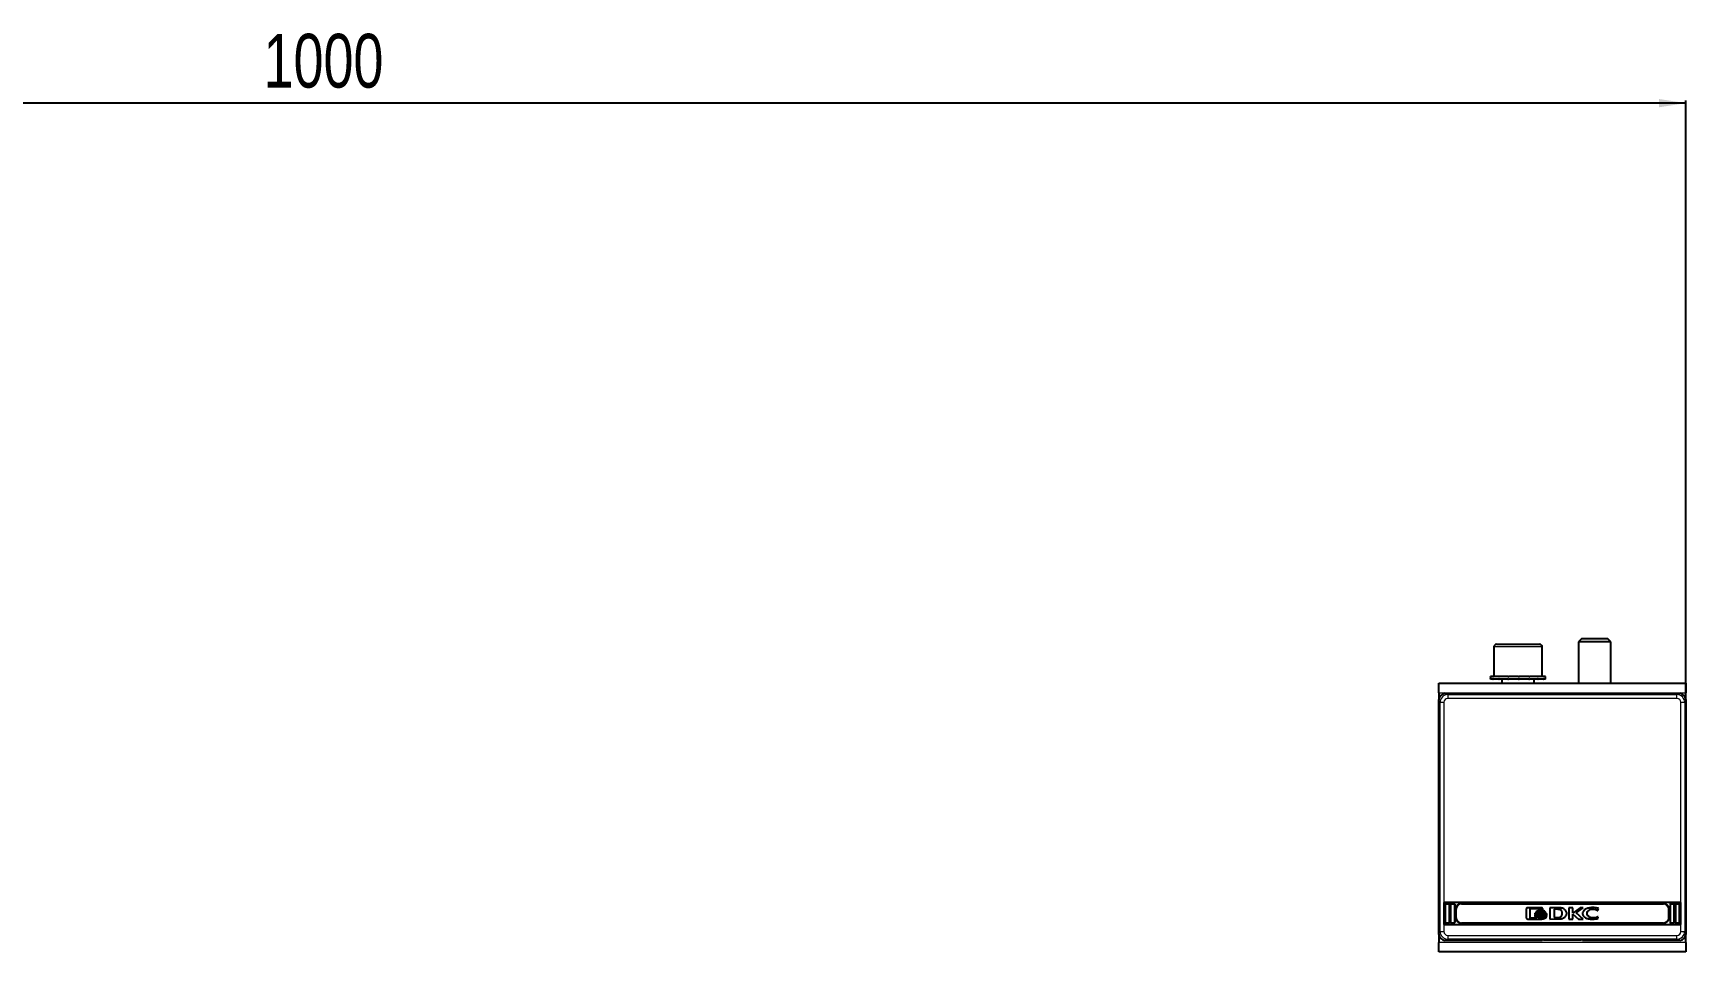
# Model space of a CAD drawing. Header units: millimetres. Extents: x -99 to 4861, y -1571 to 657.
# Drawn here: x 520 to 1136, y 166 to 508 of the extents above; entities that cross this region are included whole.
import ezdxf

# ---------------------------------------------------------------- set-up
doc = ezdxf.new("R2010")
doc.units = ezdxf.units.MM
doc.layers.add('FORMAT', color=7, linetype='Continuous')
doc.styles.add('SLDTEXTSTYLE0', font='TXT', dxfattribs={"width": 0.75})
doc.dimstyles.new('SLDDIMSTYLE0', dxfattribs={"dimtxt": 20, "dimasz": 10, "dimexe": 0, "dimexo": 0.0625, "dimgap": 5, "dimtad": 2, "dimdec": 1, "dimrnd": 1e-09, "dimzin": 12, "dimdsep": 46, "dimtxsty": 'SLDTEXTSTYLE0', "dimsah": 1, "dimcen": 0.09, "dimadec": 0, "dimazin": 3, "dimtfac": 1, "dimtofl": 0, "dimtmove": 0, "dimatfit": 3, "dimfxl": 0, "dimfrac": 2, "dimtolj": 1, "dimtzin": 12, "dimarcsym": 0})

# ---------------------------------------------------------------- blocks, each defined once
blk = doc.blocks.new('_D_3')
at = {"layer": 'FORMAT'}
for p, q in [((135.65, 260.44), (135.65, 483.37)), ((1135.65, 482.37), (135.65, 482.37)), ((1135.65, 260.44), (1135.65, 483.37))]:
    blk.add_line(p, q, dxfattribs=at)
for points in [[(135.65, 482.37), (145.65, 480.83), (145.65, 483.9)], [(1135.65, 482.37), (1125.65, 483.9), (1125.65, 480.83)]]:
    blk.add_solid(points, dxfattribs=at)
at = {"layer": 'FORMAT', "insert": (606.09, 508.15), "char_height": 20, "attachment_point": 1, "style": 'SLDTEXTSTYLE0'}
blk.add_mtext('1000', dxfattribs=at)

msp = doc.modelspace()

# ---------------------------------------------------------------- linework, layer by layer
at = {"color": 7, "linetype": 'Continuous', "lineweight": 25}
for p, q in [((1064.15, 279.95), (1064.15, 268.95)), ((1065.15, 280.95), (1073.59, 280.95)), ((1073.59, 280.95), (1081.15, 280.95)), ((1082.15, 268.95), (1082.15, 279.95)), ((1096.72, 282.95), (1095.65, 281.88)), ((1095.65, 281.88), (1095.65, 266.45)), ((1107.65, 281.88), (1095.65, 281.88)), ((1106.57, 282.95), (1096.72, 282.95)), ((1107.65, 281.88), (1106.57, 282.95)), ((1107.65, 266.45), (1107.65, 281.88)), ((1043.65, 262.95), (1043.65, 266.45)), ((1043.65, 266.45), (1135.65, 266.45)), ((1062.9, 268.95), (1062.9, 267.95)), ((1062.9, 268.95), (1062.9, 268.7)), ((1063.72, 268.95), (1062.9, 268.95)), ((1062.9, 268.95), (1062.9, 268.95)), ((1062.9, 267.95), (1062.9, 268.2)), ((1063.72, 267.95), (1062.9, 267.95)), ((1062.9, 267.95), (1062.9, 267.95)), ((1063.72, 268.95), (1063.82, 268.95)), ((1063.72, 267.95), (1063.82, 267.95)), ((1063.82, 268.95), (1063.82, 268.7)), ((1065.97, 268.95), (1063.82, 268.95)), ((1063.82, 267.95), (1063.82, 268.2)), ((1065.97, 267.95), (1063.82, 267.95)), ((1065.97, 268.95), (1066.15, 268.95)), ((1065.97, 267.95), (1066.15, 267.95)), ((1066.15, 268.95), (1066.15, 268.7)), ((1069.32, 268.95), (1066.15, 268.95)), ((1066.15, 267.95), (1066.15, 268.2)), ((1069.32, 267.95), (1066.15, 267.95)), ((1067.15, 267.95), (1067.15, 266.45)), ((1069.32, 268.95), (1069.55, 268.95)), ((1069.32, 267.95), (1069.55, 267.95)), ((1069.55, 268.95), (1069.55, 268.7)), ((1073.25, 268.95), (1069.55, 268.95)), ((1069.55, 267.95), (1069.55, 268.2)), ((1073.25, 267.95), (1069.55, 267.95)), ((1073.25, 268.95), (1073.33, 268.95)), ((1073.25, 267.95), (1073.41, 267.95)), ((1073.41, 267.95), (1073.5, 267.95)), ((1073.45, 268.95), (1073.5, 268.95)), ((1073.5, 268.95), (1073.5, 268.7)), ((1077.16, 268.95), (1073.5, 268.95)), ((1073.5, 267.95), (1073.5, 268.2)), ((1077.16, 267.95), (1073.5, 267.95)), ((1077.16, 268.95), (1077.39, 268.95)), ((1077.16, 267.95), (1077.39, 267.95)), ((1077.39, 268.95), (1077.39, 268.7)), ((1080.47, 268.95), (1077.39, 268.95)), ((1077.39, 267.95), (1077.39, 268.2)), ((1080.47, 267.95), (1077.39, 267.95)), ((1079.15, 266.45), (1079.15, 267.95)), ((1080.47, 268.95), (1080.64, 268.95)), ((1080.47, 267.95), (1080.64, 267.95)), ((1080.64, 268.95), (1080.64, 268.7)), ((1082.65, 268.95), (1080.64, 268.95)), ((1080.64, 267.95), (1080.64, 268.2)), ((1082.65, 267.95), (1080.64, 267.95)), ((1082.65, 268.95), (1082.75, 268.95)), ((1082.65, 267.95), (1082.75, 267.95)), ((1082.75, 268.95), (1082.75, 268.7)), ((1083.4, 268.95), (1082.75, 268.95)), ((1082.75, 267.95), (1082.75, 268.2)), ((1083.4, 267.95), (1082.75, 267.95)), ((1083.4, 267.95), (1083.4, 268.95)), ((1135.65, 266.45), (1135.65, 262.95)), ((1043.65, 262.95), (1043.65, 260.43)), ((1043.65, 259.81), (1043.65, 260.43)), ((1043.65, 173.6), (1043.65, 259.81)), ((1045.92, 262.7), (1046.55, 262.7)), ((1046.55, 262.7), (1082.15, 262.7)), ((1082.15, 262.7), (1082.15, 262.57)), ((1082.65, 262.44), (1096.65, 262.44)), ((1097.15, 262.57), (1097.15, 262.7)), ((1097.15, 262.7), (1132.75, 262.7)), ((1132.75, 262.7), (1133.37, 262.7)), ((1135.65, 260.43), (1135.65, 262.95)), ((1135.65, 260.43), (1135.65, 259.81)), ((1135.65, 259.81), (1135.65, 173.6)), ((1133.75, 184.91), (1045.55, 184.91)), ((1045.55, 184.91), (1045.55, 176.7)), ((1133.75, 176.7), (1133.75, 184.91)), ((1046.05, 177.4), (1046.05, 184.21)), ((1046.25, 184.41), (1047.35, 184.41)), ((1047.55, 184.21), (1047.55, 177.4)), ((1048.05, 177.4), (1048.05, 184.21)), ((1048.25, 184.41), (1049.35, 184.41)), ((1049.55, 184.21), (1049.55, 177.4)), ((1050.05, 179.2), (1050.05, 182.41)), ((1052.05, 184.41), (1127.25, 184.41)), ((1076.22, 182.47), (1076.22, 179.14)), ((1081.9, 182.91), (1076.65, 182.91)), ((1076.65, 178.7), (1081.9, 178.7)), ((1077.63, 182.57), (1081.81, 182.57)), ((1077.63, 179.04), (1077.63, 182.57)), ((1080.09, 179.03), (1077.63, 179.04)), ((1079.37, 180.89), (1079.37, 180.44)), ((1079.37, 180.18), (1079.37, 179.71)), ((1081.81, 182.57), (1081.81, 182.19)), ((1081.81, 182.19), (1082.33, 182.19)), ((1082.33, 182.19), (1082.33, 182.47)), ((1083.82, 180.34), (1083.82, 180.79)), ((1083.82, 179.61), (1083.82, 180.07)), ((1087.79, 182.92), (1084.97, 182.91)), ((1084.97, 182.91), (1084.97, 178.7)), ((1084.97, 178.7), (1087.65, 178.72)), ((1087.59, 182.34), (1086.55, 182.32)), ((1086.55, 182.32), (1086.55, 179.22)), ((1086.55, 179.22), (1087.5, 179.24)), ((1087.65, 178.72), (1087.66, 178.72)), ((1087.66, 178.72), (1087.68, 178.72)), ((1092.07, 182.91), (1092.07, 178.7)), ((1093.56, 182.91), (1092.07, 182.91)), ((1092.07, 178.7), (1093.58, 178.7)), ((1093.56, 180.93), (1093.56, 182.91)), ((1096.23, 182.91), (1093.56, 180.93)), ((1093.58, 180.47), (1095.59, 178.7)), ((1093.58, 178.7), (1093.58, 180.47)), ((1094.82, 181.04), (1097.36, 182.91)), ((1097.42, 178.7), (1094.82, 181.04)), ((1095.59, 178.7), (1097.42, 178.7)), ((1097.36, 182.91), (1096.23, 182.91)), ((1102.63, 181.88), (1102.82, 181.88)), ((1102.81, 178.94), (1103, 179.48)), ((1102.82, 181.88), (1103.07, 182.61)), ((1103, 179.48), (1102.84, 179.48)), ((1129.25, 179.2), (1129.25, 182.41)), ((1129.75, 184.21), (1129.75, 177.4)), ((1129.95, 184.41), (1131.05, 184.41)), ((1131.25, 177.4), (1131.25, 184.21)), ((1131.75, 184.21), (1131.75, 177.4)), ((1131.95, 184.41), (1133.05, 184.41)), ((1133.25, 177.4), (1133.25, 184.21)), ((1043.65, 172.98), (1043.65, 173.6)), ((1043.65, 172.98), (1043.65, 169.95)), ((1045.55, 176.7), (1133.75, 176.7)), ((1047.35, 177.2), (1046.25, 177.2)), ((1049.35, 177.2), (1048.25, 177.2)), ((1127.25, 177.2), (1052.05, 177.2)), ((1131.05, 177.2), (1129.95, 177.2)), ((1133.05, 177.2), (1131.95, 177.2)), ((1135.65, 173.6), (1135.65, 172.98)), ((1135.65, 169.95), (1135.65, 172.98)), ((1043.65, 166.45), (1043.65, 169.95)), ((1135.65, 166.45), (1043.65, 166.45)), ((1046.55, 170.7), (1045.92, 170.7)), ((1082.15, 170.7), (1046.55, 170.7)), ((1082.15, 170.7), (1082.15, 170.84)), ((1082.65, 170.97), (1096.65, 170.97)), ((1097.15, 170.84), (1097.15, 170.7)), ((1132.75, 170.7), (1097.15, 170.7)), ((1133.37, 170.7), (1132.75, 170.7)), ((1135.65, 169.95), (1135.65, 166.45))]:
    msp.add_line(p, q, dxfattribs=at)
at = {"color": 8, "linetype": 'Continuous', "lineweight": 18}
for p, q in [((1073.64, 279.95), (1064.15, 279.95)), ((1082.15, 279.95), (1073.64, 279.95)), ((1043.65, 262.95), (1135.65, 262.95)), ((1044.1, 259.35), (1043.65, 259.81)), ((1045.55, 259.35), (1044.1, 259.35)), ((1044.1, 174.06), (1044.1, 259.35)), ((1045.55, 259.35), (1045.55, 184.91)), ((1046.55, 262.7), (1047, 262.25)), ((1047, 262.25), (1047, 260.8)), ((1047, 262.25), (1132.3, 262.25)), ((1132.3, 260.8), (1047, 260.8)), ((1132.3, 262.25), (1132.75, 262.7)), ((1132.3, 260.8), (1132.3, 262.25)), ((1133.75, 184.91), (1133.75, 259.35)), ((1135.2, 259.35), (1133.75, 259.35)), ((1135.65, 259.81), (1135.2, 259.35)), ((1135.2, 259.35), (1135.2, 174.06)), ((1046.05, 177.4), (1046.05, 184.21)), ((1046.05, 184.21), (1046.15, 184.21)), ((1046.05, 184.21), (1046.05, 184.21)), ((1046.15, 184.21), (1046.15, 177.4)), ((1046.25, 184.31), (1046.25, 184.41)), ((1046.25, 184.41), (1047.35, 184.41)), ((1046.25, 184.41), (1046.25, 184.41)), ((1047.35, 184.31), (1046.25, 184.31)), ((1047.35, 184.31), (1047.35, 184.41)), ((1047.35, 184.41), (1047.35, 184.41)), ((1047.45, 177.4), (1047.45, 184.21)), ((1047.45, 184.21), (1047.55, 184.21)), ((1047.55, 184.21), (1047.55, 177.4)), ((1047.55, 184.21), (1047.55, 184.21)), ((1048.05, 177.4), (1048.05, 184.21)), ((1048.05, 184.21), (1048.15, 184.21)), ((1048.05, 184.21), (1048.05, 184.21)), ((1048.15, 184.21), (1048.15, 177.4)), ((1048.25, 184.31), (1048.25, 184.41)), ((1048.25, 184.41), (1049.35, 184.41)), ((1048.25, 184.41), (1048.25, 184.41)), ((1049.35, 184.31), (1048.25, 184.31)), ((1049.35, 184.31), (1049.35, 184.41)), ((1049.35, 184.41), (1049.35, 184.41)), ((1049.45, 177.4), (1049.45, 184.21)), ((1049.45, 184.21), (1049.55, 184.21)), ((1049.55, 184.21), (1049.55, 177.4)), ((1049.55, 184.21), (1049.55, 184.21)), ((1050.05, 179.2), (1050.05, 182.41)), ((1050.15, 182.41), (1050.05, 182.41)), ((1050.05, 182.41), (1050.05, 182.41)), ((1050.15, 179.2), (1050.05, 179.2)), ((1050.05, 179.2), (1050.05, 179.2)), ((1050.15, 182.41), (1050.15, 179.2)), ((1052.05, 184.41), (1127.25, 184.41)), ((1052.05, 184.31), (1052.05, 184.41)), ((1052.05, 184.41), (1052.05, 184.41)), ((1127.25, 184.31), (1052.05, 184.31)), ((1127.25, 184.41), (1127.25, 184.31)), ((1127.25, 184.41), (1127.25, 184.41)), ((1129.14, 179.2), (1129.14, 182.41)), ((1129.24, 182.41), (1129.14, 182.41)), ((1129.24, 179.2), (1129.14, 179.2)), ((1129.24, 182.41), (1129.24, 179.2)), ((1129.25, 182.41), (1129.24, 182.41)), ((1129.24, 179.2), (1129.25, 179.2)), ((1129.75, 184.21), (1129.85, 184.21)), ((1129.75, 177.4), (1129.75, 184.21)), ((1129.75, 184.21), (1129.75, 184.21)), ((1129.85, 184.21), (1129.85, 177.4)), ((1129.95, 184.41), (1129.95, 184.31)), ((1129.95, 184.41), (1131.05, 184.41)), ((1129.95, 184.41), (1129.95, 184.41)), ((1131.05, 184.31), (1129.95, 184.31)), ((1131.05, 184.41), (1131.05, 184.31)), ((1131.05, 184.41), (1131.05, 184.41)), ((1131.14, 177.4), (1131.14, 184.21)), ((1131.14, 184.21), (1131.24, 184.21)), ((1131.24, 184.21), (1131.24, 177.4)), ((1131.25, 184.21), (1131.24, 184.21)), ((1131.75, 177.4), (1131.75, 184.21)), ((1131.85, 184.21), (1131.75, 184.21)), ((1131.75, 184.21), (1131.75, 184.21)), ((1131.85, 184.21), (1131.85, 177.4)), ((1131.95, 184.31), (1131.95, 184.41)), ((1131.95, 184.41), (1133.05, 184.41)), ((1131.95, 184.41), (1131.95, 184.41)), ((1133.05, 184.31), (1131.95, 184.31)), ((1133.05, 184.31), (1133.05, 184.41)), ((1133.05, 184.41), (1133.05, 184.41)), ((1133.14, 177.4), (1133.14, 184.21)), ((1133.24, 184.21), (1133.14, 184.21)), ((1133.24, 184.21), (1133.24, 177.4)), ((1133.25, 184.21), (1133.24, 184.21)), ((1043.65, 173.6), (1044.1, 174.06)), ((1044.1, 174.06), (1045.55, 174.06)), ((1045.55, 176.7), (1045.55, 174.06)), ((1046.05, 177.4), (1046.15, 177.4)), ((1046.05, 177.4), (1046.05, 177.4)), ((1046.25, 177.3), (1047.35, 177.3)), ((1046.25, 177.2), (1046.25, 177.3)), ((1047.35, 177.2), (1046.25, 177.2)), ((1046.25, 177.2), (1046.25, 177.2)), ((1047, 172.61), (1132.3, 172.61)), ((1047, 172.61), (1047, 171.16)), ((1047.35, 177.2), (1047.35, 177.3)), ((1047.35, 177.2), (1047.35, 177.2)), ((1047.45, 177.4), (1047.55, 177.4)), ((1047.55, 177.4), (1047.55, 177.4)), ((1048.05, 177.4), (1048.15, 177.4)), ((1048.05, 177.4), (1048.05, 177.4)), ((1048.25, 177.3), (1049.35, 177.3)), ((1048.25, 177.2), (1048.25, 177.3)), ((1049.35, 177.2), (1048.25, 177.2)), ((1048.25, 177.2), (1048.25, 177.2)), ((1049.35, 177.2), (1049.35, 177.3)), ((1049.35, 177.2), (1049.35, 177.2)), ((1049.45, 177.4), (1049.55, 177.4)), ((1049.55, 177.4), (1049.55, 177.4)), ((1052.05, 177.3), (1127.25, 177.3)), ((1052.05, 177.3), (1052.05, 177.2)), ((1127.25, 177.2), (1052.05, 177.2)), ((1052.05, 177.2), (1052.05, 177.2)), ((1127.25, 177.2), (1127.25, 177.3)), ((1127.25, 177.2), (1127.25, 177.2)), ((1129.75, 177.4), (1129.85, 177.4)), ((1129.75, 177.4), (1129.75, 177.4)), ((1129.95, 177.3), (1131.05, 177.3)), ((1129.95, 177.3), (1129.95, 177.2)), ((1131.05, 177.2), (1129.95, 177.2)), ((1129.95, 177.2), (1129.95, 177.2)), ((1131.05, 177.3), (1131.05, 177.2)), ((1131.05, 177.2), (1131.05, 177.2)), ((1131.14, 177.4), (1131.24, 177.4)), ((1131.24, 177.4), (1131.25, 177.4)), ((1131.85, 177.4), (1131.75, 177.4)), ((1131.75, 177.4), (1131.75, 177.4)), ((1131.95, 177.2), (1131.95, 177.3)), ((1131.95, 177.3), (1133.05, 177.3)), ((1133.05, 177.2), (1131.95, 177.2)), ((1131.95, 177.2), (1131.95, 177.2)), ((1132.3, 171.16), (1132.3, 172.61)), ((1133.05, 177.2), (1133.05, 177.3)), ((1133.05, 177.2), (1133.05, 177.2)), ((1133.24, 177.4), (1133.14, 177.4)), ((1133.24, 177.4), (1133.25, 177.4)), ((1133.75, 174.06), (1133.75, 176.7)), ((1133.75, 174.06), (1135.2, 174.06)), ((1135.2, 174.06), (1135.65, 173.6)), ((1135.65, 169.95), (1043.65, 169.95)), ((1047, 171.16), (1046.55, 170.7)), ((1132.3, 171.16), (1047, 171.16)), ((1132.75, 170.7), (1132.3, 171.16))]:
    msp.add_line(p, q, dxfattribs=at)
at = {"color": 7, "linetype": 'Continuous', "lineweight": 25}
for centre, radius, start, end in [((1065.15, 279.95), 1, 90, 180), ((1081.15, 279.95), 1, 0, 90), ((1046.25, 184.21), 0.2, 90, 180), ((1047.35, 184.21), 0.2, 360, 90), ((1048.25, 184.21), 0.2, 90, 180), ((1049.35, 184.21), 0.2, 360, 90), ((1052.05, 182.41), 2, 90, 180), ((1052.05, 179.2), 2, 180, 270), ((1127.25, 182.41), 2, 0, 90), ((1127.25, 179.2), 2, 270, 0), ((1129.95, 184.21), 0.2, 90, 180), ((1131.05, 184.21), 0.2, 360, 90), ((1131.95, 184.21), 0.2, 90, 180), ((1133.05, 184.21), 0.2, 0, 90), ((1046.25, 177.4), 0.2, 180, 270), ((1047.35, 177.4), 0.2, 270, 360), ((1048.25, 177.4), 0.2, 180, 270), ((1049.35, 177.4), 0.2, 270, 360), ((1129.95, 177.4), 0.2, 180, 270), ((1131.05, 177.4), 0.2, 270, 0), ((1131.95, 177.4), 0.2, 180, 270), ((1133.05, 177.4), 0.2, 270, 0)]:
    msp.add_arc(centre, radius, start, end, dxfattribs=at)
at = {"color": 8, "linetype": 'Continuous', "lineweight": 18}
for centre, radius, start, end in [((1046.25, 184.21), 0.198, 90, 180), ((1046.25, 184.21), 0.0982, 90, 180), ((1047.35, 184.21), 0.198, 360, 90), ((1047.35, 184.21), 0.0982, 360, 90), ((1048.25, 184.21), 0.198, 90, 180), ((1048.25, 184.21), 0.0982, 90, 180), ((1049.35, 184.21), 0.198, 360, 90), ((1049.35, 184.21), 0.0982, 360, 90), ((1052.05, 182.41), 2, 90, 180), ((1052.05, 179.2), 2, 180, 270), ((1052.05, 182.41), 1.9, 90, 180), ((1052.05, 179.2), 1.9, 180, 270), ((1127.25, 182.41), 2, 0, 90), ((1127.25, 182.41), 1.9, 0, 90), ((1127.25, 179.2), 1.9, 270, 0), ((1127.25, 179.2), 2, 270, 0), ((1129.95, 184.21), 0.198, 90, 180), ((1129.95, 184.21), 0.0982, 90, 180), ((1131.05, 184.21), 0.198, 360, 90), ((1131.05, 184.21), 0.0982, 0, 90), ((1131.95, 184.21), 0.198, 90, 180), ((1131.95, 184.21), 0.0982, 90, 180), ((1133.05, 184.21), 0.198, 0, 90), ((1133.05, 184.21), 0.0982, 0, 90), ((1046.25, 177.4), 0.198, 180, 270), ((1046.25, 177.4), 0.0982, 180, 270), ((1047.35, 177.4), 0.0982, 270, 360), ((1047.35, 177.4), 0.198, 270, 360), ((1048.25, 177.4), 0.198, 180, 270), ((1048.25, 177.4), 0.0982, 180, 270), ((1049.35, 177.4), 0.0982, 270, 360), ((1049.35, 177.4), 0.198, 270, 360), ((1129.95, 177.4), 0.198, 180, 270), ((1129.95, 177.4), 0.0982, 180, 270), ((1131.05, 177.4), 0.0982, 270, 0), ((1131.05, 177.4), 0.198, 270, 0), ((1131.95, 177.4), 0.198, 180, 270), ((1131.95, 177.4), 0.0982, 180, 270), ((1133.05, 177.4), 0.0982, 270, 0), ((1133.05, 177.4), 0.198, 270, 0)]:
    msp.add_arc(centre, radius, start, end, dxfattribs=at)
at = {"color": 7, "linetype": 'Continuous', "lineweight": 25}
for centre, major_axis, ratio, start_param, end_param in [((1046.7, 259.65), (2.27, -2.27), 0.935113, 2.575748, 3.707437), ((1082.65, 262.57), (0.5, 0), 0.267949, 3.141593, 4.712389), ((1096.65, 262.57), (0.5, 0), 0.267949, 4.712389, 6.283185), ((1132.6, 259.65), (-2.27, -2.27), 0.935113, 2.575748, 3.707437), ((1046.7, 173.76), (2.27, 2.27), 0.935113, 2.575748, 3.707437), ((1132.6, 173.76), (-2.27, 2.27), 0.935113, 2.575748, 3.707437), ((1082.65, 170.84), (0.5, 0), 0.267949, 1.570796, 3.141593), ((1096.65, 170.84), (0.5, 0), 0.267949, 0, 1.570796)]:
    msp.add_ellipse(centre, major_axis=major_axis, ratio=ratio, start_param=start_param, end_param=end_param, dxfattribs=at)
at = {"color": 8, "linetype": 'Continuous', "lineweight": 18}
for centre, major_axis, ratio, start_param, end_param in [((1047.1, 259.25), (2.13, -2.13), 0.997754, 2.389713, 3.893472), ((1047.1, 259.25), (1.13, -1.13), 0.935113, 2.389713, 3.893472), ((1132.19, 259.25), (2.13, 2.13), 0.997754, 5.531306, 7.035065), ((1132.19, 259.25), (-1.13, -1.13), 0.935113, 2.389713, 3.893472), ((1047.1, 174.16), (2.13, 2.13), 0.997754, 2.389713, 3.893472), ((1047.1, 174.16), (1.13, 1.13), 0.935113, 2.389713, 3.893472), ((1132.19, 174.16), (-1.13, 1.13), 0.935113, 2.389713, 3.893472), ((1132.19, 174.16), (-2.13, 2.13), 0.997754, 2.389713, 3.893472)]:
    msp.add_ellipse(centre, major_axis=major_axis, ratio=ratio, start_param=start_param, end_param=end_param, dxfattribs=at)
at = {"color": 7, "linetype": 'Continuous', "lineweight": 25}
for points, knots in [([(1062.9, 268.7), (1062.9, 268.75), (1062.9, 268.81), (1062.9, 268.89), (1062.9, 268.93), (1062.9, 268.95)], [0, 0, 0, 0, 0.499981, 0.749988, 1, 1, 1, 1]), ([(1062.9, 267.95), (1062.9, 267.98), (1062.9, 268.02), (1062.9, 268.1), (1062.9, 268.16), (1062.9, 268.2)], [0, 0, 0, 0, 0.2501401, 0.5002802, 1, 1, 1, 1]), ([(1063.82, 268.7), (1063.8, 268.75), (1063.77, 268.81), (1063.74, 268.89), (1063.72, 268.93), (1063.72, 268.95)], [0, 0, 0, 0, 0.499981, 0.749988, 1, 1, 1, 1]), ([(1063.72, 267.95), (1063.72, 267.98), (1063.74, 268.02), (1063.77, 268.1), (1063.8, 268.16), (1063.82, 268.2)], [0, 0, 0, 0, 0.25014, 0.50028, 1, 1, 1, 1]), ([(1066.15, 268.7), (1066.12, 268.75), (1066.07, 268.81), (1066.01, 268.89), (1065.98, 268.93), (1065.97, 268.95)], [0, 0, 0, 0, 0.499981, 0.749988, 1, 1, 1, 1]), ([(1065.97, 267.95), (1065.98, 267.98), (1066.01, 268.02), (1066.07, 268.1), (1066.12, 268.16), (1066.15, 268.2)], [0, 0, 0, 0, 0.25014, 0.50028, 1, 1, 1, 1]), ([(1069.55, 268.7), (1069.51, 268.75), (1069.45, 268.81), (1069.37, 268.89), (1069.34, 268.93), (1069.32, 268.95)], [0, 0, 0, 0, 0.499981, 0.749988, 1, 1, 1, 1]), ([(1069.32, 267.95), (1069.34, 267.98), (1069.37, 268.02), (1069.45, 268.1), (1069.51, 268.16), (1069.55, 268.2)], [0, 0, 0, 0, 0.25014, 0.50028, 1, 1, 1, 1]), ([(1073.5, 268.7), (1073.45, 268.75), (1073.39, 268.81), (1073.31, 268.89), (1073.27, 268.93), (1073.25, 268.95)], [0, 0, 0, 0, 0.499981, 0.749988, 1, 1, 1, 1]), ([(1073.25, 267.95), (1073.27, 267.98), (1073.31, 268.02), (1073.39, 268.1), (1073.45, 268.16), (1073.5, 268.2)], [0, 0, 0, 0, 0.25014, 0.50028, 1, 1, 1, 1]), ([(1073.5, 268.7), (1073.48, 268.78), (1073.45, 268.91), (1073.42, 268.94), (1073.41, 268.95)], [0, 0, 0, 0, 0.5617942, 1, 1, 1, 1]), ([(1073.5, 268.2), (1073.48, 268.13), (1073.45, 268), (1073.42, 267.97), (1073.41, 267.95)], [0, 0, 0, 0, 0.561794, 1, 1, 1, 1]), ([(1077.39, 268.7), (1077.35, 268.75), (1077.3, 268.81), (1077.22, 268.89), (1077.18, 268.93), (1077.16, 268.95)], [0, 0, 0, 0, 0.4999808, 0.7499881, 1, 1, 1, 1]), ([(1077.16, 267.95), (1077.18, 267.98), (1077.22, 268.02), (1077.3, 268.1), (1077.35, 268.16), (1077.39, 268.2)], [0, 0, 0, 0, 0.25014, 0.50028, 1, 1, 1, 1]), ([(1080.64, 268.7), (1080.61, 268.75), (1080.57, 268.81), (1080.51, 268.89), (1080.48, 268.93), (1080.47, 268.95)], [0, 0, 0, 0, 0.499981, 0.749988, 1, 1, 1, 1]), ([(1080.47, 267.95), (1080.48, 267.98), (1080.51, 268.02), (1080.57, 268.1), (1080.61, 268.16), (1080.64, 268.2)], [0, 0, 0, 0, 0.25014, 0.50028, 1, 1, 1, 1]), ([(1082.75, 268.7), (1082.73, 268.75), (1082.71, 268.81), (1082.68, 268.89), (1082.66, 268.93), (1082.65, 268.95)], [0, 0, 0, 0, 0.499981, 0.749988, 1, 1, 1, 1]), ([(1082.65, 267.95), (1082.66, 267.98), (1082.68, 268.02), (1082.71, 268.1), (1082.73, 268.16), (1082.75, 268.2)], [0, 0, 0, 0, 0.25014, 0.50028, 1, 1, 1, 1]), ([(1076.65, 182.91), (1076.59, 182.9), (1076.46, 182.88), (1076.32, 182.76), (1076.24, 182.62), (1076.23, 182.52), (1076.22, 182.47)], [0, 0, 0, 0, 0.281303, 0.555629, 0.773878, 1, 1, 1, 1]), ([(1076.22, 179.14), (1076.23, 179.08), (1076.24, 178.95), (1076.36, 178.81), (1076.5, 178.72), (1076.6, 178.71), (1076.65, 178.7)], [0, 0, 0, 0, 0.285197, 0.560428, 0.777044, 1, 1, 1, 1]), ([(1081.62, 179.89), (1081.32, 179.91), (1080.77, 179.94), (1080.09, 180.18), (1079.6, 180.49), (1079.44, 180.76), (1079.37, 180.89)], [0, 0, 0, 0, 0.341641, 0.638783, 0.834973, 1, 1, 1, 1]), ([(1079.37, 180.44), (1079.43, 180.33), (1079.55, 180.1), (1079.89, 179.85), (1080.56, 179.52), (1081.17, 179.48), (1081.62, 179.44)], [0, 0, 0, 0, 0.13872, 0.298957, 0.48357, 1, 1, 1, 1]), ([(1081.62, 179.18), (1081.32, 179.19), (1080.77, 179.22), (1080.09, 179.47), (1079.6, 179.78), (1079.44, 180.05), (1079.37, 180.18)], [0, 0, 0, 0, 0.3417096, 0.6388757, 0.8350381, 1, 1, 1, 1]), ([(1079.37, 179.71), (1079.41, 179.63), (1079.48, 179.48), (1079.73, 179.23), (1079.95, 179.11), (1080.09, 179.03)], [0, 0, 0, 0, 0.244932, 0.514807, 1, 1, 1, 1]), ([(1081.62, 181.95), (1081.37, 181.94), (1080.9, 181.91), (1080.32, 181.68), (1079.9, 181.39), (1079.75, 181.14), (1079.68, 181.02)], [0, 0, 0, 0, 0.32886, 0.621368, 0.822445, 1, 1, 1, 1]), ([(1079.68, 181.02), (1079.7, 180.99), (1079.72, 180.93), (1079.76, 180.87), (1079.77, 180.85)], [0, 0, 0, 0, 0.556647, 1, 1, 1, 1]), ([(1079.77, 180.85), (1079.88, 180.97), (1080.12, 181.23), (1080.75, 181.53), (1081.28, 181.58), (1081.62, 181.61)], [0, 0, 0, 0, 0.235625, 0.507433, 1, 1, 1, 1]), ([(1081.62, 181.41), (1081.22, 181.37), (1080.69, 181.32), (1080.12, 181.01), (1079.94, 180.83), (1079.85, 180.75)], [0, 0, 0, 0, 0.6070991, 0.8137809, 1, 1, 1, 1]), ([(1079.85, 180.75), (1079.88, 180.71), (1079.94, 180.65), (1080, 180.6), (1080.03, 180.58)], [0, 0, 0, 0, 0.548878, 1, 1, 1, 1]), ([(1080.03, 180.58), (1080.29, 180.73), (1080.78, 181.02), (1081.35, 181.05), (1081.62, 181.07)], [0, 0, 0, 0, 0.521089, 1, 1, 1, 1]), ([(1081.62, 180.85), (1081.32, 180.83), (1080.82, 180.8), (1080.38, 180.57), (1080.2, 180.48)], [0, 0, 0, 0, 0.591571, 1, 1, 1, 1]), ([(1080.2, 180.48), (1080.26, 180.45), (1080.38, 180.39), (1080.51, 180.34), (1080.57, 180.32)], [0, 0, 0, 0, 0.5418477, 1, 1, 1, 1]), ([(1080.57, 180.32), (1080.75, 180.38), (1081.1, 180.49), (1081.45, 180.5), (1081.62, 180.51)], [0, 0, 0, 0, 0.540329, 1, 1, 1, 1]), ([(1083.57, 180.99), (1083.52, 181.09), (1083.41, 181.3), (1083.11, 181.55), (1082.54, 181.87), (1082.01, 181.92), (1081.62, 181.95)], [0, 0, 0, 0, 0.149079, 0.314363, 0.498773, 1, 1, 1, 1]), ([(1081.62, 181.61), (1081.84, 181.6), (1082.27, 181.57), (1082.81, 181.38), (1083.22, 181.14), (1083.39, 180.93), (1083.47, 180.83)], [0, 0, 0, 0, 0.322978, 0.614423, 0.818337, 1, 1, 1, 1]), ([(1083.39, 180.74), (1083.28, 180.85), (1083.04, 181.08), (1082.43, 181.34), (1081.94, 181.38), (1081.62, 181.41)], [0, 0, 0, 0, 0.2395414, 0.512395, 1, 1, 1, 1]), ([(1081.62, 181.07), (1081.96, 181.05), (1082.53, 181.01), (1083.01, 180.7), (1083.2, 180.58)], [0, 0, 0, 0, 0.598426, 1, 1, 1, 1]), ([(1083.04, 180.48), (1082.8, 180.6), (1082.35, 180.82), (1081.85, 180.84), (1081.62, 180.85)], [0, 0, 0, 0, 0.528395, 1, 1, 1, 1]), ([(1083.82, 180.79), (1083.76, 180.69), (1083.61, 180.48), (1083.27, 180.26), (1082.62, 179.97), (1082.04, 179.92), (1081.62, 179.89)], [0, 0, 0, 0, 0.141525, 0.304329, 0.489562, 1, 1, 1, 1]), ([(1081.62, 180.51), (1081.83, 180.5), (1082.18, 180.48), (1082.52, 180.37), (1082.66, 180.33)], [0, 0, 0, 0, 0.579402, 1, 1, 1, 1]), ([(1081.62, 179.44), (1081.9, 179.46), (1082.42, 179.48), (1083.07, 179.7), (1083.56, 179.98), (1083.74, 180.22), (1083.82, 180.34)], [0, 0, 0, 0, 0.3364402, 0.6325754, 0.831337, 1, 1, 1, 1]), ([(1083.82, 180.07), (1083.76, 179.98), (1083.61, 179.77), (1083.27, 179.54), (1082.62, 179.25), (1082.04, 179.21), (1081.62, 179.18)], [0, 0, 0, 0, 0.141571, 0.304387, 0.489612, 1, 1, 1, 1]), ([(1082.33, 182.47), (1082.32, 182.53), (1082.31, 182.66), (1082.19, 182.8), (1082.05, 182.89), (1081.95, 182.9), (1081.9, 182.91)], [0, 0, 0, 0, 0.285248, 0.560563, 0.777151, 1, 1, 1, 1]), ([(1081.9, 178.7), (1082.11, 178.73), (1082.55, 178.77), (1083.1, 179.01), (1083.56, 179.28), (1083.74, 179.51), (1083.82, 179.61)], [0, 0, 0, 0, 0.289383, 0.600301, 0.822929, 1, 1, 1, 1]), ([(1082.66, 180.33), (1082.74, 180.35), (1082.87, 180.39), (1082.99, 180.46), (1083.04, 180.48)], [0, 0, 0, 0, 0.575396, 1, 1, 1, 1]), ([(1083.2, 180.58), (1083.24, 180.61), (1083.31, 180.66), (1083.37, 180.71), (1083.39, 180.74)], [0, 0, 0, 0, 0.569699, 1, 1, 1, 1]), ([(1083.47, 180.83), (1083.49, 180.86), (1083.53, 180.91), (1083.56, 180.96), (1083.57, 180.99)], [0, 0, 0, 0, 0.564632, 1, 1, 1, 1]), ([(1087.5, 179.24), (1087.77, 179.25), (1088.28, 179.26), (1088.9, 179.41), (1089.26, 179.69), (1089.45, 179.98), (1089.57, 180.36), (1089.58, 180.65), (1089.59, 180.81)], [0, 0, 0, 0, 0.274676, 0.503042, 0.607381, 0.716579, 0.843412, 1, 1, 1, 1]), ([(1088.24, 182.28), (1088.11, 182.3), (1087.89, 182.33), (1087.68, 182.34), (1087.59, 182.34)], [0, 0, 0, 0, 0.586635, 1, 1, 1, 1]), ([(1087.68, 178.72), (1087.79, 178.72), (1088.01, 178.72), (1088.23, 178.73), (1088.35, 178.74)], [0, 0, 0, 0, 0.486421, 1, 1, 1, 1]), ([(1090.16, 182.49), (1090, 182.56), (1089.64, 182.73), (1088.84, 182.89), (1088.21, 182.91), (1087.79, 182.92)], [0, 0, 0, 0, 0.2167419, 0.4896426, 1, 1, 1, 1]), ([(1089.59, 180.81), (1089.58, 180.94), (1089.58, 181.18), (1089.51, 181.51), (1089.38, 181.77), (1089.15, 182), (1088.75, 182.18), (1088.42, 182.25), (1088.24, 182.28)], [0, 0, 0, 0, 0.176808, 0.319231, 0.43938, 0.552395, 0.749205, 1, 1, 1, 1]), ([(1088.35, 178.74), (1088.55, 178.75), (1088.91, 178.76), (1089.27, 178.83), (1089.43, 178.86)], [0, 0, 0, 0, 0.55183, 1, 1, 1, 1]), ([(1089.43, 178.86), (1089.65, 178.92), (1090.07, 179.05), (1090.6, 179.42), (1091, 179.87), (1091.24, 180.39), (1091.29, 180.96), (1091.13, 181.53), (1090.75, 182.08), (1090.36, 182.34), (1090.16, 182.49)], [0, 0, 0, 0, 0.138091, 0.265455, 0.384013, 0.496103, 0.605759, 0.71979, 0.847662, 1, 1, 1, 1]), ([(1100.96, 182.96), (1100.47, 182.93), (1099.54, 182.88), (1098.31, 182.44), (1097.55, 181.86), (1097.2, 181.3), (1097.17, 181), (1097.15, 180.86)], [0, 0, 0, 0, 0.315674, 0.58952, 0.813199, 0.909026, 1, 1, 1, 1]), ([(1097.15, 180.86), (1097.17, 180.64), (1097.21, 180.21), (1097.58, 179.6), (1098.3, 179.07), (1099.46, 178.7), (1100.4, 178.67), (1100.95, 178.65)], [0, 0, 0, 0, 0.130532, 0.266031, 0.423997, 0.666819, 1, 1, 1, 1]), ([(1098.82, 180.76), (1098.84, 180.93), (1098.88, 181.26), (1099.18, 181.71), (1099.64, 182.08), (1100.26, 182.36), (1100.75, 182.39), (1101, 182.41)], [0, 0, 0, 0, 0.165415, 0.334737, 0.516014, 0.747902, 1, 1, 1, 1]), ([(1101, 179.11), (1100.68, 179.14), (1100.08, 179.19), (1099.36, 179.62), (1098.91, 180.16), (1098.85, 180.56), (1098.82, 180.76)], [0, 0, 0, 0, 0.317455, 0.60205, 0.80504, 1, 1, 1, 1]), ([(1100.95, 178.65), (1101.31, 178.66), (1101.95, 178.69), (1102.55, 178.87), (1102.81, 178.94)], [0, 0, 0, 0, 0.577653, 1, 1, 1, 1]), ([(1103.07, 182.61), (1102.71, 182.72), (1102.02, 182.93), (1101.3, 182.95), (1100.96, 182.96)], [0, 0, 0, 0, 0.5368, 1, 1, 1, 1]), ([(1101, 182.41), (1101.34, 182.38), (1101.93, 182.33), (1102.42, 182.02), (1102.63, 181.88)], [0, 0, 0, 0, 0.579608, 1, 1, 1, 1]), ([(1102.84, 179.48), (1102.51, 179.36), (1101.92, 179.14), (1101.29, 179.12), (1101, 179.11)], [0, 0, 0, 0, 0.547643, 1, 1, 1, 1])]:
    msp.add_open_spline(points, degree=3, knots=knots, dxfattribs=at)

# ---------------------------------------------------------------- dimensions: what is measured, and where the dimension line sits
at = {"layer": 'FORMAT'}
dim = msp.add_linear_dim(base=(135.65, 482.37), p1=(1135.65, 260.43), p2=(135.65, 260.43), angle=0, dimstyle='SLDDIMSTYLE0', dxfattribs=at)
dim.commit()
dim.dimension.update_dxf_attribs({"geometry": '_D_3', "text_midpoint": (635.65, 482.37), "dimtype": 160})

doc.saveas('drawing.dxf')
